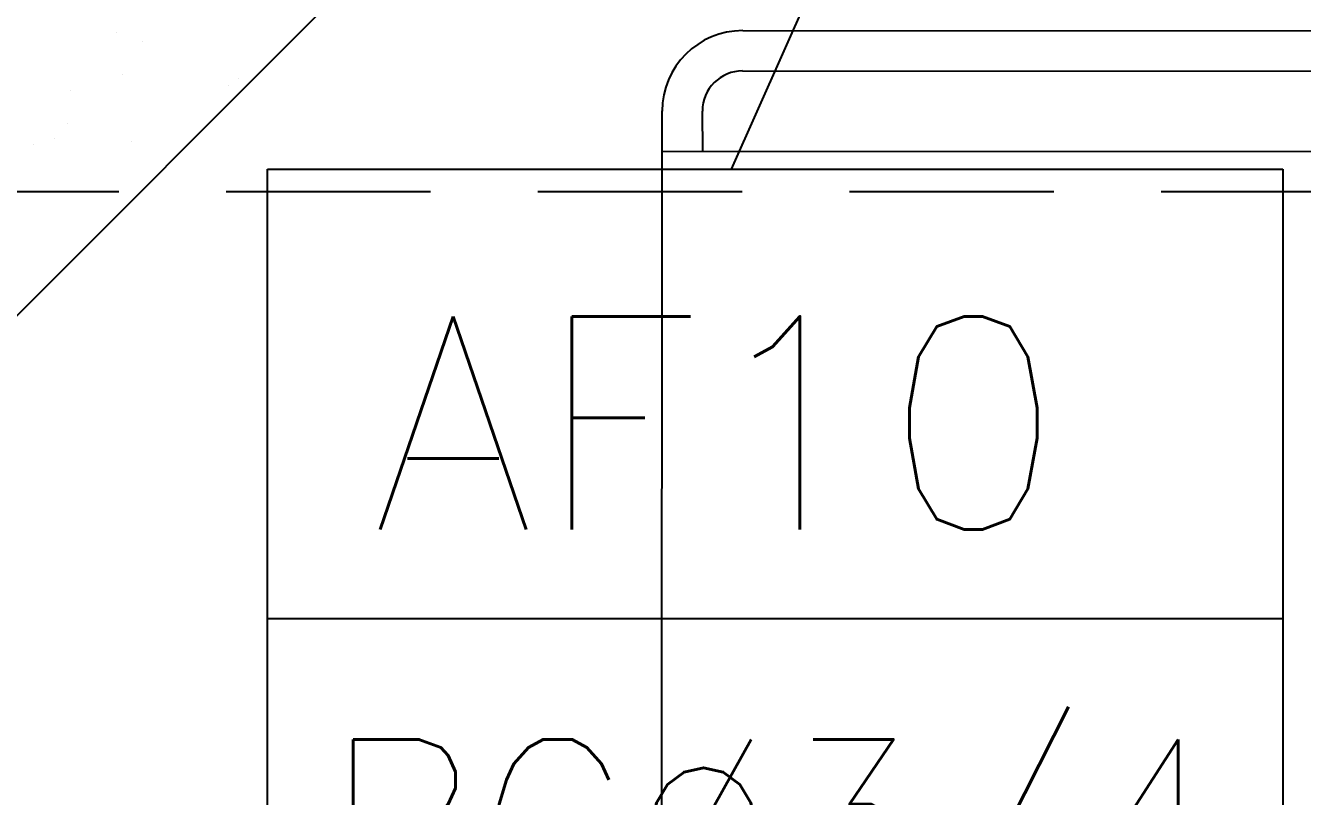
# Model space of a CAD drawing. Header units: millimetres. Extents: x 1573 to 2177, y 1587 to 1932.
# Drawn here: x 1904.681 to 1905.871, y 1909.817 to 1910.535 of the extents above; entities that cross this region are included whole.
import ezdxf
from ezdxf.enums import TextEntityAlignment as Align

# ---------------------------------------------------------------- set-up
doc = ezdxf.new("R2010")
doc.units = ezdxf.units.MM
doc.header["$LTSCALE"] = 0.03
doc.linetypes.add('HIDDEN', pattern=[9.525, 6.35, -3.175])
for name, color, linetype in [('-HIDRO', 8, 'Continuous'), ('Prumadas_L', 1, 'Continuous'), ('Prumadas_Q', 3, 'Continuous'), ('Prumadas_T', 2, 'Continuous')]:
    doc.layers.add(name, color=color, linetype=linetype)
doc.styles.add('ROMANS', font='romans.shx', dxfattribs={"height": 0.1})

msp = doc.modelspace()

# ---------------------------------------------------------------- linework, layer by layer
at = {"layer": '-HIDRO'}
for p, q in [((1904.563, 1910.1553), (1905.0875, 1910.6798)), ((1904.766, 1910.5291), (1904.766, 1910.5291)), ((1905.3493, 1910.5305), (1906.2493, 1910.5301)), ((1904.7898, 1910.52), (1904.7898, 1910.52)), ((1904.7712, 1910.4895), (1904.7712, 1910.4895)), ((1904.8795, 1910.4858), (1904.8795, 1910.4858)), ((1905.3492, 1910.493), (1906.2492, 1910.4926)), ((1904.723, 1910.4743), (1904.723, 1910.4743)), ((1904.8698, 1910.4791), (1904.8698, 1910.4791)), ((1905.2742, 1910.4181), (1905.2742, 1910.4556)), ((1905.3122, 1910.418), (1905.3117, 1910.4555)), ((1904.7203, 1910.4441), (1904.7203, 1910.4441)), ((1904.6887, 1910.4243), (1904.6887, 1910.4243)), ((1904.7075, 1910.4301), (1904.7075, 1910.4301)), ((1904.7794, 1910.4275), (1904.7794, 1910.4275)), ((1905.2734, 1907.6431), (1905.2742, 1910.4181)), ((1905.2742, 1910.4181), (1906.3242, 1910.4176))]:
    msp.add_line(p, q, dxfattribs=at)
at = {"layer": '-HIDRO', "linetype": 'HIDDEN'}
msp.add_line((1906.5109, 1910.3803), (1903.9609, 1910.3803), dxfattribs=at)
at = {"layer": '-HIDRO'}
for radius in [0.075, 0.0375]:
    msp.add_arc((1905.3492, 1910.4555), radius, 89.9691, 179.9691, dxfattribs=at)
at = {"layer": 'Prumadas_L'}
for p, q in [((1905.5797, 1910.9446), (1905.3386, 1910.4015)), ((1904.9064, 1909.9827), (1905.8527, 1909.9827))]:
    msp.add_line(p, q, dxfattribs=at)
at = {"layer": 'Prumadas_Q'}
for p, q in [((1904.9064, 1910.4015), (1905.8527, 1910.4015)), ((1904.9064, 1909.3628), (1904.9064, 1910.4015)), ((1905.8527, 1910.4015), (1905.8527, 1909.3628))]:
    msp.add_line(p, q, dxfattribs=at)

# ---------------------------------------------------------------- texts
at = {"layer": 'Prumadas_T', "style": 'ROMANS'}
for s, height, p in [('AF10', 0.19845, (1905.326, 1910.0657)), ('RG%%C3/4', 0.15876, (1905.3809, 1909.7112))]:
    msp.add_text(s, height=height, rotation=0, dxfattribs=at).set_placement(p, align=Align.CENTER)

doc.saveas('drawing.dxf')
